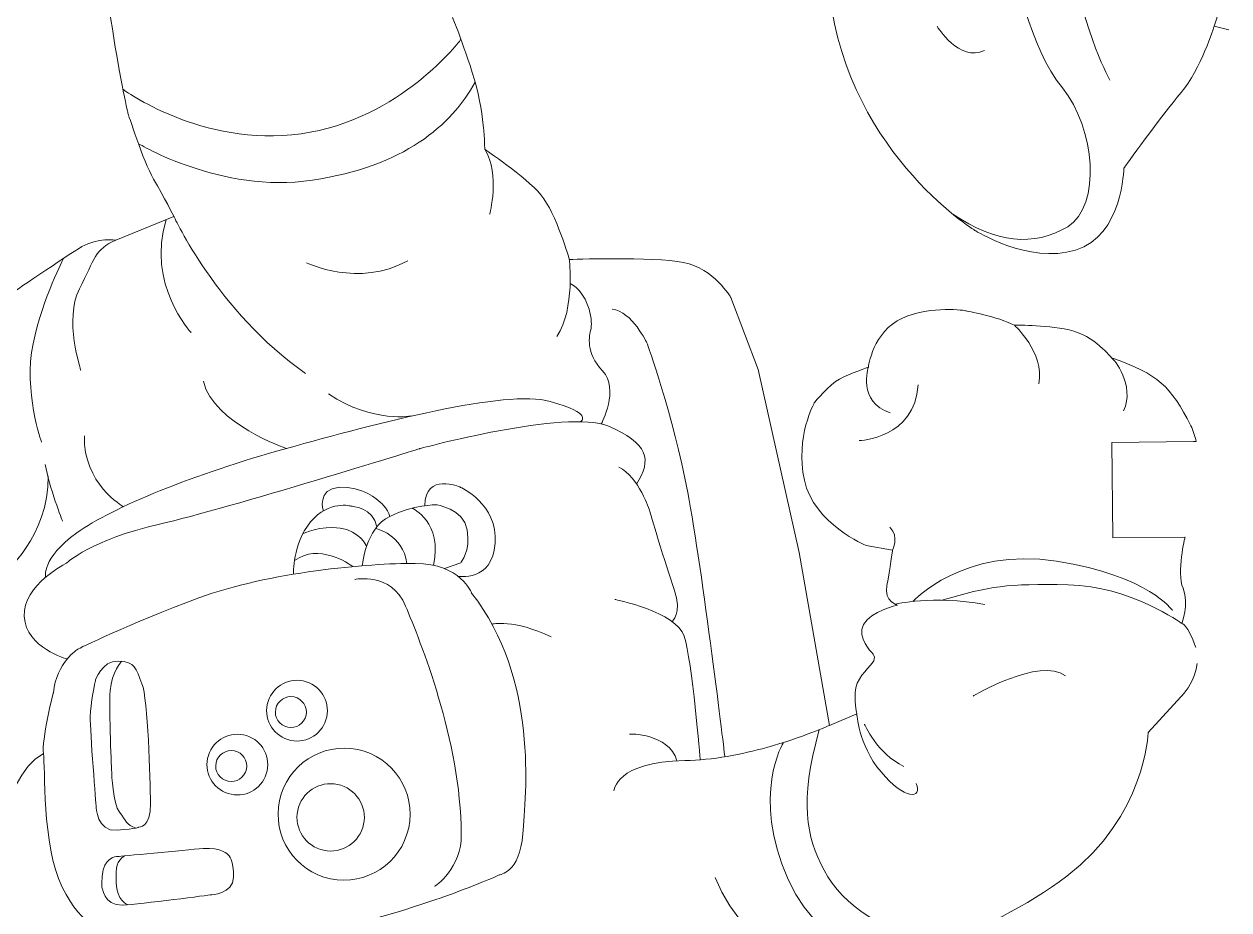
# Model space of a CAD drawing. Header units: centimetres. Extents: x -65 to 125, y -59 to 116.
# Drawn here: x 14.856 to 19.406, y 4.994 to 8.341 of the extents above; entities that cross this region are included whole.
import ezdxf

# ---------------------------------------------------------------- set-up
doc = ezdxf.new("R2010")
doc.units = ezdxf.units.CM
doc.header["$MEASUREMENT"] = 0
doc.layers.add('layer 1', color=7, linetype='Continuous')

msp = doc.modelspace()

# ---------------------------------------------------------------- linework, layer by layer
at = {"layer": 'layer 1', "color": 250, "lineweight": 9}
msp.add_open_spline([(-27.41654, 31.46228), (-27.41654, 31.46228), (26.77014, 31.46228), (26.77014, 31.46228), (26.77014, 31.46228), (26.77014, 31.46228), (26.77014, -20.81939), (26.77014, -20.81939), (26.77014, -20.81939), (26.77014, -20.81939), (-27.41654, -20.81939), (-27.41654, -20.81939), (-27.41654, -20.81939), (-27.41654, -20.81939), (-27.41654, 31.46228), (-27.41654, 31.46228)], degree=3, knots=[0, 0, 0, 0, 0.2, 0.2, 0.2, 0.2, 0.4, 0.4, 0.4, 0.4, 0.6, 0.6, 0.6, 0.6, 1, 1, 1, 1], dxfattribs=at)
at = {"layer": 'layer 1', "color": 142, "lineweight": 9}
for points, knots in [([(18.44808, 7.56069), (18.44808, 7.56069), (18.44808, 7.56069), (18.44808, 7.56069), (18.44808, 7.56069), (18.44808, 7.56069), (17.93707, 7.87384), (17.8927, 8.51234), (17.8927, 8.51234), (17.8927, 8.51234), (17.8927, 8.51234), (17.8927, 8.51234), (17.8927, 8.51234), (17.84833, 9.15084), (18.11902, 9.25553), (18.11902, 9.25553)], [0, 0, 0, 0, 0.2, 0.2, 0.2, 0.2, 0.4, 0.4, 0.4, 0.4, 0.6, 0.6, 0.6, 0.6, 1, 1, 1, 1]), ([(15.17051, 8.91175), (15.17051, 8.91175), (15.17051, 8.91175), (15.17051, 8.91175), (15.17051, 8.91175), (15.10379, 8.64442), (15.24743, 8.00584), (15.24743, 8.00584)], [0, 0, 0, 0, 0.3333333, 0.3333333, 0.3333333, 0.3333333, 1, 1, 1, 1]), ([(16.54862, 8.1579), (16.54862, 8.1579), (16.54862, 8.1579), (16.54862, 8.1579), (16.54862, 8.1579), (16.50165, 8.30258), (16.47391, 8.36586), (16.47391, 8.36586)], [0, 0, 0, 0, 0.3333333, 0.3333333, 0.3333333, 0.3333333, 1, 1, 1, 1]), ([(19.34992, 8.33289), (19.34992, 8.33289), (19.34992, 8.33289), (19.34992, 8.33289), (19.34992, 8.33289), (19.34992, 8.33289), (19.29997, 8.16967), (19.22586, 8.08251), (19.22586, 8.08251), (19.22586, 8.08251), (19.22586, 8.08251), (19.22586, 8.08251), (19.22586, 8.08251), (19.15175, 7.99535), (19.00957, 7.79713), (19.00957, 7.79713)], [0, 0, 0, 0, 0.2, 0.2, 0.2, 0.2, 0.4, 0.4, 0.4, 0.4, 0.6, 0.6, 0.6, 0.6, 1, 1, 1, 1]), ([(19.4061, 8.31876), (19.4061, 8.31876), (19.4061, 8.31876), (19.4061, 8.31876), (19.4061, 8.31876), (19.4061, 8.31876), (19.34992, 8.33289), (19.34992, 8.33289)], [0, 0, 0, 0, 0.3333333, 0.3333333, 0.3333333, 0.3333333, 1, 1, 1, 1]), ([(16.59552, 7.86786), (16.59552, 7.86786), (16.59552, 7.86786), (16.59552, 7.86786), (16.59552, 7.86786), (16.59552, 7.86786), (16.59559, 8.01321), (16.54862, 8.1579)], [0, 0, 0, 0, 0.3333333, 0.3333333, 0.3333333, 0.3333333, 1, 1, 1, 1]), ([(15.24743, 8.00584), (15.24743, 8.00584), (15.24743, 8.00584), (15.24743, 8.00584), (15.24743, 8.00584), (15.24743, 8.00584), (15.30528, 7.8237), (15.34489, 7.75559)], [0, 0, 0, 0, 0.3333333, 0.3333333, 0.3333333, 0.3333333, 1, 1, 1, 1]), ([(16.80782, 7.69547), (16.80782, 7.69547), (16.80782, 7.69547), (16.80782, 7.69547), (16.80782, 7.69547), (16.74888, 7.76646), (16.59552, 7.86786), (16.59552, 7.86786)], [0, 0, 0, 0, 0.3333333, 0.3333333, 0.3333333, 0.3333333, 1, 1, 1, 1]), ([(19.00957, 7.79713), (19.00957, 7.79713), (19.00957, 7.79713), (19.00957, 7.79713), (19.00957, 7.79713), (19.00957, 7.79713), (19.00503, 7.54094), (18.82685, 7.48712), (18.82685, 7.48712), (18.82685, 7.48712), (18.82685, 7.48712), (18.82685, 7.48712), (18.82685, 7.48712), (18.64867, 7.4333), (18.44808, 7.56069), (18.44808, 7.56069)], [0, 0, 0, 0, 0.2, 0.2, 0.2, 0.2, 0.4, 0.4, 0.4, 0.4, 0.6, 0.6, 0.6, 0.6, 1, 1, 1, 1]), ([(15.34489, 7.75559), (15.34489, 7.75559), (15.34489, 7.75559), (15.34489, 7.75559), (15.34489, 7.75559), (15.38451, 7.68747), (15.42182, 7.61399), (15.42182, 7.61399)], [0, 0, 0, 0, 0.3333333, 0.3333333, 0.3333333, 0.3333333, 1, 1, 1, 1]), ([(16.9148, 7.45141), (16.9148, 7.45141), (16.9148, 7.45141), (16.9148, 7.45141), (16.9148, 7.45141), (16.9148, 7.45141), (16.86675, 7.62447), (16.80782, 7.69547)], [0, 0, 0, 0, 0.3333333, 0.3333333, 0.3333333, 0.3333333, 1, 1, 1, 1]), ([(15.42182, 7.61399), (15.42182, 7.61399), (15.42182, 7.61399), (15.42182, 7.61399), (15.42182, 7.61399), (15.42182, 7.61399), (15.20248, 7.52411), (15.20248, 7.52411)], [0, 0, 0, 0, 0.3333333, 0.3333333, 0.3333333, 0.3333333, 1, 1, 1, 1]), ([(15.20248, 7.52411), (15.20248, 7.52411), (15.20248, 7.52411), (15.20248, 7.52411), (15.20248, 7.52411), (15.20248, 7.52411), (15.13272, 7.53525), (15.07376, 7.50016)], [0, 0, 0, 0, 0.3333333, 0.3333333, 0.3333333, 0.3333333, 1, 1, 1, 1]), ([(15.07376, 7.50016), (15.07376, 7.50016), (15.07376, 7.50016), (15.07376, 7.50016), (15.07376, 7.50016), (15.01481, 7.46507), (14.79973, 7.31742), (14.79973, 7.31742)], [0, 0, 0, 0, 0.3333333, 0.3333333, 0.3333333, 0.3333333, 1, 1, 1, 1]), ([(17.34624, 7.44046), (17.34624, 7.44046), (17.34624, 7.44046), (17.34624, 7.44046), (17.34624, 7.44046), (17.23037, 7.46363), (16.9148, 7.45141), (16.9148, 7.45141)], [0, 0, 0, 0, 0.3333333, 0.3333333, 0.3333333, 0.3333333, 1, 1, 1, 1]), ([(17.52473, 7.30799), (17.52473, 7.30799), (17.52473, 7.30799), (17.52473, 7.30799), (17.52473, 7.30799), (17.52473, 7.30799), (17.46212, 7.41728), (17.34624, 7.44046)], [0, 0, 0, 0, 0.3333333, 0.3333333, 0.3333333, 0.3333333, 1, 1, 1, 1]), ([(17.62827, 7.03654), (17.62827, 7.03654), (17.62827, 7.03654), (17.62827, 7.03654), (17.62827, 7.03654), (17.62827, 7.03654), (17.52473, 7.30799), (17.52473, 7.30799)], [0, 0, 0, 0, 0.3333333, 0.3333333, 0.3333333, 0.3333333, 1, 1, 1, 1]), ([(18.41271, 7.25793), (18.41271, 7.25793), (18.41271, 7.25793), (18.41271, 7.25793), (18.41271, 7.25793), (18.41271, 7.25793), (18.28479, 7.27954), (18.17293, 7.22977)], [0, 0, 0, 0, 0.3333333, 0.3333333, 0.3333333, 0.3333333, 1, 1, 1, 1]), ([(18.17293, 7.22977), (18.17293, 7.22977), (18.17293, 7.22977), (18.17293, 7.22977), (18.17293, 7.22977), (18.06107, 7.18001), (18.04447, 7.04517), (18.04447, 7.04517)], [0, 0, 0, 0, 0.3333333, 0.3333333, 0.3333333, 0.3333333, 1, 1, 1, 1]), ([(18.8025, 7.18539), (18.8025, 7.18539), (18.8025, 7.18539), (18.8025, 7.18539), (18.8025, 7.18539), (18.70663, 7.20612), (18.59578, 7.20304), (18.59578, 7.20304)], [0, 0, 0, 0, 0.3333333, 0.3333333, 0.3333333, 0.3333333, 1, 1, 1, 1]), ([(19.2621, 6.82323), (19.2621, 6.82323), (19.2621, 6.82323), (19.2621, 6.82323), (19.2621, 6.82323), (19.18594, 6.97405), (19.14002, 7.01769), (18.96309, 7.07949)], [0, 0, 0, 0, 0.3333333, 0.3333333, 0.3333333, 0.3333333, 1, 1, 1, 1]), ([(17.78309, 6.34517), (17.78309, 6.34517), (17.78309, 6.34517), (17.78309, 6.34517), (17.78309, 6.34517), (17.78309, 6.34517), (17.62827, 7.03654), (17.62827, 7.03654)], [0, 0, 0, 0, 0.3333333, 0.3333333, 0.3333333, 0.3333333, 1, 1, 1, 1]), ([(18.04447, 7.04517), (18.04447, 7.04517), (18.04447, 7.04517), (18.04447, 7.04517), (18.04447, 7.04517), (18.04447, 7.04517), (17.9747, 7.01998), (17.93591, 6.99999)], [0, 0, 0, 0, 0.3333333, 0.3333333, 0.3333333, 0.3333333, 1, 1, 1, 1]), ([(17.93591, 6.99999), (17.93591, 6.99999), (17.93591, 6.99999), (17.93591, 6.99999), (17.93591, 6.99999), (17.89712, 6.98001), (17.84099, 6.9109), (17.84099, 6.9109)], [0, 0, 0, 0, 0.3333333, 0.3333333, 0.3333333, 0.3333333, 1, 1, 1, 1]), ([(17.84099, 6.9109), (17.84099, 6.9109), (17.84099, 6.9109), (17.84099, 6.9109), (17.84099, 6.9109), (17.84099, 6.9109), (17.76729, 6.78336), (17.8028, 6.61763)], [0, 0, 0, 0, 0.3333333, 0.3333333, 0.3333333, 0.3333333, 1, 1, 1, 1]), ([(18.96427, 6.76019), (18.96427, 6.76019), (18.96427, 6.76019), (18.96427, 6.76019), (18.96427, 6.76019), (18.96427, 6.76019), (19.27266, 6.76342), (19.27266, 6.76342)], [0, 0, 0, 0, 0.3333333, 0.3333333, 0.3333333, 0.3333333, 1, 1, 1, 1]), ([(18.96804, 6.40021), (18.96804, 6.40021), (18.96804, 6.40021), (18.96804, 6.40021), (18.96804, 6.40021), (18.96804, 6.40021), (18.96427, 6.76019), (18.96427, 6.76019)], [0, 0, 0, 0, 0.3333333, 0.3333333, 0.3333333, 0.3333333, 1, 1, 1, 1]), ([(19.27266, 6.76342), (19.27266, 6.76342), (19.27266, 6.76342), (19.27266, 6.76342), (19.27266, 6.76342), (19.27266, 6.76342), (19.28266, 6.76352), (19.28266, 6.76352)], [0, 0, 0, 0, 0.3333333, 0.3333333, 0.3333333, 0.3333333, 1, 1, 1, 1]), ([(17.8028, 6.61763), (17.8028, 6.61763), (17.8028, 6.61763), (17.8028, 6.61763), (17.8028, 6.61763), (17.83832, 6.4519), (18.03586, 6.37112), (18.03586, 6.37112)], [0, 0, 0, 0, 0.3333333, 0.3333333, 0.3333333, 0.3333333, 1, 1, 1, 1]), ([(18.03586, 6.37112), (18.03586, 6.37112), (18.03586, 6.37112), (18.03586, 6.37112), (18.03586, 6.37112), (18.03586, 6.37112), (18.13592, 6.3536), (18.13592, 6.3536)], [0, 0, 0, 0, 0.3333333, 0.3333333, 0.3333333, 0.3333333, 1, 1, 1, 1]), ([(19.23272, 6.20925), (19.23272, 6.20925), (19.23272, 6.20925), (19.23272, 6.20925), (19.23272, 6.20925), (19.20733, 6.26968), (19.24045, 6.40224), (19.24045, 6.40224)], [0, 0, 0, 0, 0.3333333, 0.3333333, 0.3333333, 0.3333333, 1, 1, 1, 1]), ([(19.24045, 6.40224), (19.24045, 6.40224), (19.24045, 6.40224), (19.24045, 6.40224), (19.24045, 6.40224), (19.24045, 6.40224), (19.24074, 6.40306), (19.24074, 6.40306)], [0, 0, 0, 0, 0.3333333, 0.3333333, 0.3333333, 0.3333333, 1, 1, 1, 1]), ([(17.89776, 5.69153), (17.89776, 5.69153), (17.89776, 5.69153), (17.89776, 5.69153), (17.89776, 5.69153), (17.89776, 5.69153), (17.78309, 6.34517), (17.78309, 6.34517)], [0, 0, 0, 0, 0.3333333, 0.3333333, 0.3333333, 0.3333333, 1, 1, 1, 1]), ([(18.13592, 6.3536), (18.13592, 6.3536), (18.13592, 6.3536), (18.13592, 6.3536), (18.13592, 6.3536), (18.13592, 6.3536), (18.12566, 6.28249), (18.11437, 6.22038)], [0, 0, 0, 0, 0.3333333, 0.3333333, 0.3333333, 0.3333333, 1, 1, 1, 1]), ([(18.11437, 6.22038), (18.11437, 6.22038), (18.11437, 6.22038), (18.11437, 6.22038), (18.11437, 6.22038), (18.10308, 6.15828), (18.15437, 6.14575), (18.15437, 6.14575)], [0, 0, 0, 0, 0.3333333, 0.3333333, 0.3333333, 0.3333333, 1, 1, 1, 1]), ([(19.22826, 6.07655), (19.22826, 6.07655), (19.22826, 6.07655), (19.22826, 6.07655), (19.22826, 6.07655), (19.22826, 6.07655), (19.25813, 6.14882), (19.23272, 6.20925)], [0, 0, 0, 0, 0.3333333, 0.3333333, 0.3333333, 0.3333333, 1, 1, 1, 1]), ([(18.15437, 6.14575), (18.15437, 6.14575), (18.15437, 6.14575), (18.15437, 6.14575), (18.15437, 6.14575), (18.15437, 6.14575), (18.05294, 6.12314), (18.02657, 6.073)], [0, 0, 0, 0, 0.3333333, 0.3333333, 0.3333333, 0.3333333, 1, 1, 1, 1]), ([(18.02657, 6.073), (18.02657, 6.073), (18.02657, 6.073), (18.02657, 6.073), (18.02657, 6.073), (18.00021, 6.02286), (18.05748, 5.96628), (18.05748, 5.96628)], [0, 0, 0, 0, 0.3333333, 0.3333333, 0.3333333, 0.3333333, 1, 1, 1, 1]), ([(19.28047, 5.98762), (19.28047, 5.98762), (19.28047, 5.98762), (19.28047, 5.98762), (19.28047, 5.98762), (19.25024, 6.07251), (19.22826, 6.07655), (19.22826, 6.07655)], [0, 0, 0, 0, 0.3333333, 0.3333333, 0.3333333, 0.3333333, 1, 1, 1, 1]), ([(18.05748, 5.96628), (18.05748, 5.96628), (18.05748, 5.96628), (18.05748, 5.96628), (18.05748, 5.96628), (18.05748, 5.96628), (18.07815, 5.95022), (18.05913, 5.92667)], [0, 0, 0, 0, 0.3333333, 0.3333333, 0.3333333, 0.3333333, 1, 1, 1, 1]), ([(18.05913, 5.92667), (18.05913, 5.92667), (18.05913, 5.92667), (18.05913, 5.92667), (18.05913, 5.92667), (18.04011, 5.90311), (17.99586, 5.86552), (17.99414, 5.81547)], [0, 0, 0, 0, 0.3333333, 0.3333333, 0.3333333, 0.3333333, 1, 1, 1, 1]), ([(19.23829, 5.81477), (19.23829, 5.81477), (19.23829, 5.81477), (19.23829, 5.81477), (19.23829, 5.81477), (19.23829, 5.81477), (19.27933, 5.86464), (19.28671, 5.92551)], [0, 0, 0, 0, 0.3333333, 0.3333333, 0.3333333, 0.3333333, 1, 1, 1, 1]), ([(17.99414, 5.81547), (17.99414, 5.81547), (17.99414, 5.81547), (17.99414, 5.81547), (17.99414, 5.81547), (17.99242, 5.76543), (18.00079, 5.73553), (18.00079, 5.73553)], [0, 0, 0, 0, 0.3333333, 0.3333333, 0.3333333, 0.3333333, 1, 1, 1, 1]), ([(19.10113, 5.66423), (19.10113, 5.66423), (19.10113, 5.66423), (19.10113, 5.66423), (19.10113, 5.66423), (19.10113, 5.66423), (19.23829, 5.81477), (19.23829, 5.81477)], [0, 0, 0, 0, 0.3333333, 0.3333333, 0.3333333, 0.3333333, 1, 1, 1, 1]), ([(18.00079, 5.73553), (18.00079, 5.73553), (18.00079, 5.73553), (18.00079, 5.73553), (18.00079, 5.73553), (18.00079, 5.73553), (17.89776, 5.69153), (17.89776, 5.69153)], [0, 0, 0, 0, 0.3333333, 0.3333333, 0.3333333, 0.3333333, 1, 1, 1, 1]), ([(18.79367, 5.12159), (18.79367, 5.12159), (18.79367, 5.12159), (18.79367, 5.12159), (18.79367, 5.12159), (19.09062, 5.3464), (19.10113, 5.66423), (19.10113, 5.66423)], [0, 0, 0, 0, 0.3333333, 0.3333333, 0.3333333, 0.3333333, 1, 1, 1, 1]), ([(18.03567, 4.75567), (18.03567, 4.75567), (18.03567, 4.75567), (18.03567, 4.75567), (18.03567, 4.75567), (18.03567, 4.75567), (18.49673, 4.89678), (18.79367, 5.12159)], [0, 0, 0, 0, 0.3333333, 0.3333333, 0.3333333, 0.3333333, 1, 1, 1, 1])]:
    msp.add_open_spline(points, degree=3, knots=knots, dxfattribs=at)
at = {"layer": 'layer 1', "color": 242, "lineweight": 9}
for points, knots in [([(18.80505, 8.61688), (18.80505, 8.61688), (18.80505, 8.61688), (18.80505, 8.61688), (18.80505, 8.61688), (18.86292, 8.28903), (18.95665, 8.12955), (18.95665, 8.12955)], [0, 0, 0, 0, 0.3333333, 0.3333333, 0.3333333, 0.3333333, 1, 1, 1, 1]), ([(18.59179, 8.56443), (18.59179, 8.56443), (18.59179, 8.56443), (18.59179, 8.56443), (18.59179, 8.56443), (18.59179, 8.56443), (18.65289, 8.24997), (18.77715, 8.09965)], [0, 0, 0, 0, 0.3333333, 0.3333333, 0.3333333, 0.3333333, 1, 1, 1, 1]), ([(15.90169, 7.92664), (15.90169, 7.92664), (15.90169, 7.92664), (15.90169, 7.92664), (15.90169, 7.92664), (16.2784, 7.97877), (16.50584, 8.28316), (16.50584, 8.28316)], [0, 0, 0, 0, 0.3333333, 0.3333333, 0.3333333, 0.3333333, 1, 1, 1, 1]), ([(15.94453, 7.75118), (15.94453, 7.75118), (15.94453, 7.75118), (15.94453, 7.75118), (15.94453, 7.75118), (16.29064, 7.80271), (16.46906, 7.95771), (16.5595, 8.12146)], [0, 0, 0, 0, 0.3333333, 0.3333333, 0.3333333, 0.3333333, 1, 1, 1, 1]), ([(18.77715, 8.09965), (18.77715, 8.09965), (18.77715, 8.09965), (18.77715, 8.09965), (18.77715, 8.09965), (18.90142, 7.94933), (18.92452, 7.65345), (18.79718, 7.57557), (18.79718, 7.57557), (18.79718, 7.57557), (18.79718, 7.57557), (18.79718, 7.57557), (18.79718, 7.57557), (18.66984, 7.49769), (18.52488, 7.515), (18.36348, 7.6229)], [0, 0, 0, 0, 0.2, 0.2, 0.2, 0.2, 0.4, 0.4, 0.4, 0.4, 0.6, 0.6, 0.6, 0.6, 1, 1, 1, 1]), ([(15.06457, 7.34057), (15.06457, 7.34057), (15.06457, 7.34057), (15.06457, 7.34057), (15.06457, 7.34057), (15.12373, 7.45474), (15.1215, 7.49093), (15.20248, 7.52411)], [0, 0, 0, 0, 0.3333333, 0.3333333, 0.3333333, 0.3333333, 1, 1, 1, 1]), ([(14.88975, 7.13347), (14.88975, 7.13347), (14.88975, 7.13347), (14.88975, 7.13347), (14.88975, 7.13347), (14.92703, 7.31085), (15.0061, 7.45682), (15.0061, 7.45682)], [0, 0, 0, 0, 0.3333333, 0.3333333, 0.3333333, 0.3333333, 1, 1, 1, 1]), ([(16.99703, 7.19237), (16.99703, 7.19237), (16.99703, 7.19237), (16.99703, 7.19237), (16.99703, 7.19237), (17.00411, 7.22605), (16.98458, 7.3272), (16.91821, 7.36062)], [0, 0, 0, 0, 0.3333333, 0.3333333, 0.3333333, 0.3333333, 1, 1, 1, 1]), ([(17.20867, 7.13472), (17.20867, 7.13472), (17.20867, 7.13472), (17.20867, 7.13472), (17.20867, 7.13472), (17.20867, 7.13472), (17.15226, 7.25677), (17.07627, 7.26336)], [0, 0, 0, 0, 0.3333333, 0.3333333, 0.3333333, 0.3333333, 1, 1, 1, 1]), ([(17.04046, 7.03085), (17.04046, 7.03085), (17.04046, 7.03085), (17.04046, 7.03085), (17.04046, 7.03085), (16.97544, 7.10078), (16.98996, 7.15869), (16.99703, 7.19237)], [0, 0, 0, 0, 0.3333333, 0.3333333, 0.3333333, 0.3333333, 1, 1, 1, 1]), ([(17.36226, 6.57139), (17.36226, 6.57139), (17.36226, 6.57139), (17.36226, 6.57139), (17.36226, 6.57139), (17.30661, 6.86443), (17.20867, 7.13472), (17.20867, 7.13472)], [0, 0, 0, 0, 0.3333333, 0.3333333, 0.3333333, 0.3333333, 1, 1, 1, 1]), ([(15.84643, 6.7378), (15.84643, 6.7378), (15.84643, 6.7378), (15.84643, 6.7378), (15.84643, 6.7378), (16.19251, 6.83388), (16.67437, 6.96239), (16.84266, 6.9153)], [0, 0, 0, 0, 0.3333333, 0.3333333, 0.3333333, 0.3333333, 1, 1, 1, 1]), ([(16.35093, 6.7372), (16.35093, 6.7372), (16.35093, 6.7372), (16.35093, 6.7372), (16.35093, 6.7372), (16.35093, 6.7372), (16.90769, 6.88749), (17.06052, 6.82254)], [0, 0, 0, 0, 0.3333333, 0.3333333, 0.3333333, 0.3333333, 1, 1, 1, 1]), ([(16.84266, 6.9153), (16.84266, 6.9153), (16.84266, 6.9153), (16.84266, 6.9153), (16.84266, 6.9153), (17.01096, 6.86821), (16.95707, 6.83874), (16.95707, 6.83874)], [0, 0, 0, 0, 0.3333333, 0.3333333, 0.3333333, 0.3333333, 1, 1, 1, 1]), ([(17.06052, 6.82254), (17.06052, 6.82254), (17.06052, 6.82254), (17.06052, 6.82254), (17.06052, 6.82254), (17.21334, 6.7576), (17.22782, 6.69584), (17.16903, 6.60274)], [0, 0, 0, 0, 0.3333333, 0.3333333, 0.3333333, 0.3333333, 1, 1, 1, 1]), ([(15.0549, 6.41881), (15.0549, 6.41881), (15.0549, 6.41881), (15.0549, 6.41881), (15.0549, 6.41881), (15.18962, 6.51594), (15.50034, 6.64172), (15.84643, 6.7378)], [0, 0, 0, 0, 0.3333333, 0.3333333, 0.3333333, 0.3333333, 1, 1, 1, 1]), ([(15.36713, 6.45157), (15.36713, 6.45157), (15.36713, 6.45157), (15.36713, 6.45157), (15.36713, 6.45157), (15.62826, 6.51158), (16.35093, 6.7372), (16.35093, 6.7372)], [0, 0, 0, 0, 0.3333333, 0.3333333, 0.3333333, 0.3333333, 1, 1, 1, 1]), ([(16.50251, 6.59147), (16.50251, 6.59147), (16.50251, 6.59147), (16.50251, 6.59147), (16.50251, 6.59147), (16.50251, 6.59147), (16.37047, 6.64989), (16.36869, 6.52121)], [0, 0, 0, 0, 0.3333333, 0.3333333, 0.3333333, 0.3333333, 1, 1, 1, 1]), ([(17.21783, 6.50328), (17.21783, 6.50328), (17.21783, 6.50328), (17.21783, 6.50328), (17.21783, 6.50328), (17.21783, 6.50328), (17.17742, 6.629), (17.10219, 6.66708)], [0, 0, 0, 0, 0.3333333, 0.3333333, 0.3333333, 0.3333333, 1, 1, 1, 1]), ([(16.04642, 6.59119), (16.04642, 6.59119), (16.04642, 6.59119), (16.04642, 6.59119), (16.04642, 6.59119), (16.13333, 6.59754), (16.19599, 6.53866), (16.19599, 6.53866)], [0, 0, 0, 0, 0.3333333, 0.3333333, 0.3333333, 0.3333333, 1, 1, 1, 1]), ([(16.63499, 6.37958), (16.63499, 6.37958), (16.63499, 6.37958), (16.63499, 6.37958), (16.63499, 6.37958), (16.64634, 6.52842), (16.50251, 6.59147), (16.50251, 6.59147)], [0, 0, 0, 0, 0.3333333, 0.3333333, 0.3333333, 0.3333333, 1, 1, 1, 1]), ([(15.93804, 6.46039), (15.93804, 6.46039), (15.93804, 6.46039), (15.93804, 6.46039), (15.93804, 6.46039), (16.00726, 6.54432), (16.09118, 6.51965), (16.09118, 6.51965)], [0, 0, 0, 0, 0.3333333, 0.3333333, 0.3333333, 0.3333333, 1, 1, 1, 1]), ([(16.09118, 6.51965), (16.09118, 6.51965), (16.09118, 6.51965), (16.09118, 6.51965), (16.09118, 6.51965), (16.09118, 6.51965), (16.17609, 6.51387), (16.18814, 6.44142)], [0, 0, 0, 0, 0.3333333, 0.3333333, 0.3333333, 0.3333333, 1, 1, 1, 1]), ([(16.19599, 6.53866), (16.19599, 6.53866), (16.19599, 6.53866), (16.19599, 6.53866), (16.19599, 6.53866), (16.19599, 6.53866), (16.23273, 6.50983), (16.2366, 6.48088)], [0, 0, 0, 0, 0.3333333, 0.3333333, 0.3333333, 0.3333333, 1, 1, 1, 1]), ([(16.2366, 6.48088), (16.2366, 6.48088), (16.2366, 6.48088), (16.2366, 6.48088), (16.2366, 6.48088), (16.32793, 6.52499), (16.41119, 6.52509), (16.41119, 6.52509)], [0, 0, 0, 0, 0.3333333, 0.3333333, 0.3333333, 0.3333333, 1, 1, 1, 1]), ([(16.41119, 6.52509), (16.41119, 6.52509), (16.41119, 6.52509), (16.41119, 6.52509), (16.41119, 6.52509), (16.41119, 6.52509), (16.51612, 6.51124), (16.52951, 6.42988)], [0, 0, 0, 0, 0.3333333, 0.3333333, 0.3333333, 0.3333333, 1, 1, 1, 1]), ([(17.31099, 6.20469), (17.31099, 6.20469), (17.31099, 6.20469), (17.31099, 6.20469), (17.31099, 6.20469), (17.27882, 6.29703), (17.21783, 6.50328), (17.21783, 6.50328)], [0, 0, 0, 0, 0.3333333, 0.3333333, 0.3333333, 0.3333333, 1, 1, 1, 1]), ([(15.01764, 6.3058), (15.01764, 6.3058), (15.01764, 6.3058), (15.01764, 6.3058), (15.01764, 6.3058), (15.01764, 6.3058), (15.10599, 6.39156), (15.36713, 6.45157)], [0, 0, 0, 0, 0.3333333, 0.3333333, 0.3333333, 0.3333333, 1, 1, 1, 1]), ([(16.04919, 6.43704), (16.04919, 6.43704), (16.04919, 6.43704), (16.04919, 6.43704), (16.04919, 6.43704), (15.97527, 6.44788), (15.90857, 6.41535), (15.90857, 6.41535)], [0, 0, 0, 0, 0.3333333, 0.3333333, 0.3333333, 0.3333333, 1, 1, 1, 1]), ([(16.52951, 6.42988), (16.52951, 6.42988), (16.52951, 6.42988), (16.52951, 6.42988), (16.52951, 6.42988), (16.54289, 6.34853), (16.50468, 6.30615), (16.50468, 6.30615)], [0, 0, 0, 0, 0.3333333, 0.3333333, 0.3333333, 0.3333333, 1, 1, 1, 1]), ([(14.85658, 6.10284), (14.85658, 6.10284), (14.85658, 6.10284), (14.85658, 6.10284), (14.85658, 6.10284), (14.8501, 6.22261), (15.01764, 6.3058), (15.01764, 6.3058)], [0, 0, 0, 0, 0.3333333, 0.3333333, 0.3333333, 0.3333333, 1, 1, 1, 1]), ([(16.33293, 6.3035), (16.33293, 6.3035), (16.33293, 6.3035), (16.33293, 6.3035), (16.33293, 6.3035), (16.15969, 6.30474), (15.77731, 6.27021), (15.51536, 6.17286)], [0, 0, 0, 0, 0.3333333, 0.3333333, 0.3333333, 0.3333333, 1, 1, 1, 1]), ([(16.50468, 6.30615), (16.50468, 6.30615), (16.50468, 6.30615), (16.50468, 6.30615), (16.50468, 6.30615), (16.50468, 6.30615), (16.44396, 6.28354), (16.44396, 6.28354)], [0, 0, 0, 0, 0.3333333, 0.3333333, 0.3333333, 0.3333333, 1, 1, 1, 1]), ([(18.75546, 6.31155), (18.75546, 6.31155), (18.75546, 6.31155), (18.75546, 6.31155), (18.75546, 6.31155), (19.10704, 6.25525), (19.19241, 6.12594), (19.19241, 6.12594)], [0, 0, 0, 0, 0.3333333, 0.3333333, 0.3333333, 0.3333333, 1, 1, 1, 1]), ([(16.65062, 5.12656), (16.65062, 5.12656), (16.65062, 5.12656), (16.65062, 5.12656), (16.65062, 5.12656), (16.65062, 5.12656), (16.72833, 5.13368), (16.73944, 5.2814), (16.73944, 5.2814), (16.73944, 5.2814), (16.73944, 5.2814), (16.73944, 5.2814), (16.73944, 5.2814), (16.75055, 5.42912), (16.79938, 5.86784), (16.54602, 6.19071)], [0, 0, 0, 0, 0.2, 0.2, 0.2, 0.2, 0.4, 0.4, 0.4, 0.4, 0.6, 0.6, 0.6, 0.6, 1, 1, 1, 1]), ([(18.79892, 6.2227), (18.79892, 6.2227), (18.79892, 6.2227), (18.79892, 6.2227), (18.79892, 6.2227), (18.56653, 6.22698), (18.50611, 6.2184), (18.32177, 6.16403)], [0, 0, 0, 0, 0.3333333, 0.3333333, 0.3333333, 0.3333333, 1, 1, 1, 1]), ([(15.51536, 6.17286), (15.51536, 6.17286), (15.51536, 6.17286), (15.51536, 6.17286), (15.51536, 6.17286), (15.2534, 6.07551), (15.05851, 5.97931), (15.05851, 5.97931)], [0, 0, 0, 0, 0.3333333, 0.3333333, 0.3333333, 0.3333333, 1, 1, 1, 1]), ([(16.29672, 6.1423), (16.29672, 6.1423), (16.29672, 6.1423), (16.29672, 6.1423), (16.29672, 6.1423), (16.35124, 6.01127), (16.50464, 5.63672), (16.50702, 5.27985)], [0, 0, 0, 0, 0.3333333, 0.3333333, 0.3333333, 0.3333333, 1, 1, 1, 1]), ([(17.34887, 6.02791), (17.34887, 6.02791), (17.34887, 6.02791), (17.34887, 6.02791), (17.34887, 6.02791), (17.37856, 5.93492), (17.40967, 5.56136), (17.40967, 5.56136)], [0, 0, 0, 0, 0.3333333, 0.3333333, 0.3333333, 0.3333333, 1, 1, 1, 1]), ([(15.05851, 5.97931), (15.05851, 5.97931), (15.05851, 5.97931), (15.05851, 5.97931), (15.05851, 5.97931), (15.05851, 5.97931), (14.97768, 5.92944), (14.96644, 5.81459)], [0, 0, 0, 0, 0.3333333, 0.3333333, 0.3333333, 0.3333333, 1, 1, 1, 1]), ([(15.21203, 5.93425), (15.21203, 5.93425), (15.21203, 5.93425), (15.21203, 5.93425), (15.21203, 5.93425), (15.14792, 5.93599), (15.12491, 5.85994), (15.12491, 5.85994)], [0, 0, 0, 0, 0.3333333, 0.3333333, 0.3333333, 0.3333333, 1, 1, 1, 1]), ([(15.30075, 5.84878), (15.30075, 5.84878), (15.30075, 5.84878), (15.30075, 5.84878), (15.30075, 5.84878), (15.27768, 5.90638), (15.27613, 5.9325), (15.21203, 5.93425)], [0, 0, 0, 0, 0.3333333, 0.3333333, 0.3333333, 0.3333333, 1, 1, 1, 1]), ([(15.91021, 5.8593), (15.91021, 5.8593), (15.91021, 5.8593), (15.91021, 5.8593), (15.91021, 5.8593), (15.84821, 5.87233), (15.78737, 5.83263), (15.77434, 5.77062)], [0, 0, 0, 0, 0.3333333, 0.3333333, 0.3333333, 0.3333333, 1, 1, 1, 1]), ([(15.12491, 5.85994), (15.12491, 5.85994), (15.12491, 5.85994), (15.12491, 5.85994), (15.12491, 5.85994), (15.12491, 5.85994), (15.10674, 5.77349), (15.10558, 5.72333)], [0, 0, 0, 0, 0.3333333, 0.3333333, 0.3333333, 0.3333333, 1, 1, 1, 1]), ([(15.33348, 5.39643), (15.33348, 5.39643), (15.33348, 5.39643), (15.33348, 5.39643), (15.33348, 5.39643), (15.33167, 5.48825), (15.32382, 5.79118), (15.30075, 5.84878)], [0, 0, 0, 0, 0.3333333, 0.3333333, 0.3333333, 0.3333333, 1, 1, 1, 1]), ([(15.99889, 5.72344), (15.99889, 5.72344), (15.99889, 5.72344), (15.99889, 5.72344), (15.99889, 5.72344), (16.01192, 5.78544), (15.97222, 5.84627), (15.91021, 5.8593)], [0, 0, 0, 0, 0.3333333, 0.3333333, 0.3333333, 0.3333333, 1, 1, 1, 1]), ([(15.18091, 5.8224), (15.18091, 5.8224), (15.18091, 5.8224), (15.18091, 5.8224), (15.18091, 5.8224), (15.17539, 5.75146), (15.18668, 5.51229), (15.18668, 5.51229)], [0, 0, 0, 0, 0.3333333, 0.3333333, 0.3333333, 0.3333333, 1, 1, 1, 1]), ([(15.87532, 5.79877), (15.87532, 5.79877), (15.87532, 5.79877), (15.87532, 5.79877), (15.87532, 5.79877), (15.8437, 5.80542), (15.81268, 5.78517), (15.80603, 5.75355)], [0, 0, 0, 0, 0.3333333, 0.3333333, 0.3333333, 0.3333333, 1, 1, 1, 1]), ([(15.92054, 5.72948), (15.92054, 5.72948), (15.92054, 5.72948), (15.92054, 5.72948), (15.92054, 5.72948), (15.92719, 5.76111), (15.90694, 5.79213), (15.87532, 5.79877)], [0, 0, 0, 0, 0.3333333, 0.3333333, 0.3333333, 0.3333333, 1, 1, 1, 1]), ([(15.77434, 5.77062), (15.77434, 5.77062), (15.77434, 5.77062), (15.77434, 5.77062), (15.77434, 5.77062), (15.76131, 5.70862), (15.80102, 5.64779), (15.86302, 5.63476)], [0, 0, 0, 0, 0.3333333, 0.3333333, 0.3333333, 0.3333333, 1, 1, 1, 1]), ([(15.80603, 5.75355), (15.80603, 5.75355), (15.80603, 5.75355), (15.80603, 5.75355), (15.80603, 5.75355), (15.79939, 5.72193), (15.81963, 5.69091), (15.85125, 5.68426)], [0, 0, 0, 0, 0.3333333, 0.3333333, 0.3333333, 0.3333333, 1, 1, 1, 1]), ([(15.10558, 5.72333), (15.10558, 5.72333), (15.10558, 5.72333), (15.10558, 5.72333), (15.10558, 5.72333), (15.10441, 5.67317), (15.12816, 5.38448), (15.12816, 5.38448)], [0, 0, 0, 0, 0.3333333, 0.3333333, 0.3333333, 0.3333333, 1, 1, 1, 1]), ([(17.66049, 5.60814), (17.66049, 5.60814), (17.66049, 5.60814), (17.66049, 5.60814), (17.66049, 5.60814), (17.797, 5.64595), (17.89776, 5.69153), (17.89776, 5.69153)], [0, 0, 0, 0, 0.3333333, 0.3333333, 0.3333333, 0.3333333, 1, 1, 1, 1]), ([(15.68486, 5.65557), (15.68486, 5.65557), (15.68486, 5.65557), (15.68486, 5.65557), (15.68486, 5.65557), (15.62286, 5.6686), (15.56203, 5.6289), (15.549, 5.56689)], [0, 0, 0, 0, 0.3333333, 0.3333333, 0.3333333, 0.3333333, 1, 1, 1, 1]), ([(15.77354, 5.5197), (15.77354, 5.5197), (15.77354, 5.5197), (15.77354, 5.5197), (15.77354, 5.5197), (15.78657, 5.58171), (15.74687, 5.64254), (15.68486, 5.65557)], [0, 0, 0, 0, 0.3333333, 0.3333333, 0.3333333, 0.3333333, 1, 1, 1, 1]), ([(17.87775, 5.1439), (17.87775, 5.1439), (17.87775, 5.1439), (17.87775, 5.1439), (17.87775, 5.1439), (17.80929, 5.27552), (17.78236, 5.39578), (17.85898, 5.67524)], [0, 0, 0, 0, 0.3333333, 0.3333333, 0.3333333, 0.3333333, 1, 1, 1, 1]), ([(15.64997, 5.59504), (15.64997, 5.59504), (15.64997, 5.59504), (15.64997, 5.59504), (15.64997, 5.59504), (15.61835, 5.60168), (15.58733, 5.58144), (15.58069, 5.54982)], [0, 0, 0, 0, 0.3333333, 0.3333333, 0.3333333, 0.3333333, 1, 1, 1, 1]), ([(16.11559, 5.59994), (16.11559, 5.59994), (16.11559, 5.59994), (16.11559, 5.59994), (16.11559, 5.59994), (15.98084, 5.62826), (15.84864, 5.54197), (15.82032, 5.40722), (15.82032, 5.40722), (15.82032, 5.40722), (15.82032, 5.40722), (15.82032, 5.40722), (15.82032, 5.40722), (15.792, 5.27247), (15.87829, 5.14028), (16.01304, 5.11196)], [0, 0, 0, 0, 0.2, 0.2, 0.2, 0.2, 0.4, 0.4, 0.4, 0.4, 0.6, 0.6, 0.6, 0.6, 1, 1, 1, 1]), ([(16.3083, 5.30468), (16.3083, 5.30468), (16.3083, 5.30468), (16.3083, 5.30468), (16.3083, 5.30468), (16.33662, 5.43942), (16.25033, 5.57162), (16.11559, 5.59994)], [0, 0, 0, 0, 0.3333333, 0.3333333, 0.3333333, 0.3333333, 1, 1, 1, 1]), ([(17.35105, 5.55854), (17.35105, 5.55854), (17.35105, 5.55854), (17.35105, 5.55854), (17.35105, 5.55854), (17.45706, 5.56006), (17.56714, 5.58229), (17.66049, 5.60814)], [0, 0, 0, 0, 0.3333333, 0.3333333, 0.3333333, 0.3333333, 1, 1, 1, 1]), ([(17.74151, 5.10922), (17.74151, 5.10922), (17.74151, 5.10922), (17.74151, 5.10922), (17.74151, 5.10922), (17.60018, 5.42966), (17.72372, 5.6269), (17.72372, 5.6269)], [0, 0, 0, 0, 0.3333333, 0.3333333, 0.3333333, 0.3333333, 1, 1, 1, 1]), ([(14.92864, 5.58456), (14.92864, 5.58456), (14.92864, 5.58456), (14.92864, 5.58456), (14.92864, 5.58456), (14.93718, 5.53587), (14.92103, 5.2415), (14.9998, 5.08076)], [0, 0, 0, 0, 0.3333333, 0.3333333, 0.3333333, 0.3333333, 1, 1, 1, 1]), ([(15.549, 5.56689), (15.549, 5.56689), (15.549, 5.56689), (15.549, 5.56689), (15.549, 5.56689), (15.53597, 5.50489), (15.57567, 5.44405), (15.63768, 5.43102)], [0, 0, 0, 0, 0.3333333, 0.3333333, 0.3333333, 0.3333333, 1, 1, 1, 1]), ([(15.69519, 5.52575), (15.69519, 5.52575), (15.69519, 5.52575), (15.69519, 5.52575), (15.69519, 5.52575), (15.70184, 5.55737), (15.68159, 5.58839), (15.64997, 5.59504)], [0, 0, 0, 0, 0.3333333, 0.3333333, 0.3333333, 0.3333333, 1, 1, 1, 1]), ([(15.18668, 5.51229), (15.18668, 5.51229), (15.18668, 5.51229), (15.18668, 5.51229), (15.18668, 5.51229), (15.18668, 5.51229), (15.19083, 5.39535), (15.21639, 5.36361)], [0, 0, 0, 0, 0.3333333, 0.3333333, 0.3333333, 0.3333333, 1, 1, 1, 1]), ([(15.58069, 5.54982), (15.58069, 5.54982), (15.58069, 5.54982), (15.58069, 5.54982), (15.58069, 5.54982), (15.57404, 5.51819), (15.59429, 5.48717), (15.62591, 5.48053)], [0, 0, 0, 0, 0.3333333, 0.3333333, 0.3333333, 0.3333333, 1, 1, 1, 1]), ([(18.09228, 5.5154), (18.09228, 5.5154), (18.09228, 5.5154), (18.09228, 5.5154), (18.09228, 5.5154), (18.18011, 5.40902), (18.25013, 5.41306), (18.22506, 5.47225)], [0, 0, 0, 0, 0.3333333, 0.3333333, 0.3333333, 0.3333333, 1, 1, 1, 1]), ([(16.03976, 5.46839), (16.03976, 5.46839), (16.03976, 5.46839), (16.03976, 5.46839), (16.03976, 5.46839), (15.97104, 5.48283), (15.90363, 5.43883), (15.88919, 5.37012)], [0, 0, 0, 0, 0.3333333, 0.3333333, 0.3333333, 0.3333333, 1, 1, 1, 1]), ([(16.13804, 5.31782), (16.13804, 5.31782), (16.13804, 5.31782), (16.13804, 5.31782), (16.13804, 5.31782), (16.15248, 5.38654), (16.10848, 5.45395), (16.03976, 5.46839)], [0, 0, 0, 0, 0.3333333, 0.3333333, 0.3333333, 0.3333333, 1, 1, 1, 1]), ([(15.2876, 5.30643), (15.2876, 5.30643), (15.2876, 5.30643), (15.2876, 5.30643), (15.2876, 5.30643), (15.2876, 5.30643), (15.33528, 5.30461), (15.33348, 5.39643)], [0, 0, 0, 0, 0.3333333, 0.3333333, 0.3333333, 0.3333333, 1, 1, 1, 1]), ([(15.88919, 5.37012), (15.88919, 5.37012), (15.88919, 5.37012), (15.88919, 5.37012), (15.88919, 5.37012), (15.87475, 5.3014), (15.91875, 5.23399), (15.98746, 5.21954)], [0, 0, 0, 0, 0.3333333, 0.3333333, 0.3333333, 0.3333333, 1, 1, 1, 1]), ([(15.21639, 5.36361), (15.21639, 5.36361), (15.21639, 5.36361), (15.21639, 5.36361), (15.21639, 5.36361), (15.24196, 5.33186), (15.24043, 5.31564), (15.27858, 5.30359)], [0, 0, 0, 0, 0.3333333, 0.3333333, 0.3333333, 0.3333333, 1, 1, 1, 1]), ([(15.20671, 5.29529), (15.20671, 5.29529), (15.20671, 5.29529), (15.20671, 5.29529), (15.20671, 5.29529), (15.28417, 5.30128), (15.2876, 5.30643), (15.2876, 5.30643)], [0, 0, 0, 0, 0.3333333, 0.3333333, 0.3333333, 0.3333333, 1, 1, 1, 1]), ([(15.21165, 5.19607), (15.21165, 5.19607), (15.21165, 5.19607), (15.21165, 5.19607), (15.21165, 5.19607), (15.21165, 5.19607), (15.1683, 5.19902), (15.15473, 5.1456)], [0, 0, 0, 0, 0.3333333, 0.3333333, 0.3333333, 0.3333333, 1, 1, 1, 1]), ([(15.20354, 5.09609), (15.20354, 5.09609), (15.20354, 5.09609), (15.20354, 5.09609), (15.20354, 5.09609), (15.20316, 5.16123), (15.20459, 5.17716), (15.23521, 5.19836)], [0, 0, 0, 0, 0.3333333, 0.3333333, 0.3333333, 0.3333333, 1, 1, 1, 1]), ([(15.62684, 5.2026), (15.62684, 5.2026), (15.62684, 5.2026), (15.62684, 5.2026), (15.62684, 5.2026), (15.62684, 5.2026), (15.60125, 5.23142), (15.53212, 5.22602), (15.53212, 5.22602), (15.53212, 5.22602), (15.53212, 5.22602), (15.53212, 5.22602), (15.53212, 5.22602), (15.46299, 5.22062), (15.21165, 5.19607), (15.21165, 5.19607)], [0, 0, 0, 0, 0.2, 0.2, 0.2, 0.2, 0.4, 0.4, 0.4, 0.4, 0.6, 0.6, 0.6, 0.6, 1, 1, 1, 1]), ([(15.64649, 5.11758), (15.64649, 5.11758), (15.64649, 5.11758), (15.64649, 5.11758), (15.64649, 5.11758), (15.64824, 5.18169), (15.62684, 5.2026), (15.62684, 5.2026)], [0, 0, 0, 0, 0.3333333, 0.3333333, 0.3333333, 0.3333333, 1, 1, 1, 1]), ([(15.15473, 5.1456), (15.15473, 5.1456), (15.15473, 5.1456), (15.15473, 5.1456), (15.15473, 5.1456), (15.14994, 5.12493), (15.1496, 5.09745), (15.14935, 5.08373)], [0, 0, 0, 0, 0.3333333, 0.3333333, 0.3333333, 0.3333333, 1, 1, 1, 1]), ([(15.16246, 4.91763), (15.16246, 4.91763), (15.16246, 4.91763), (15.16246, 4.91763), (15.16246, 4.91763), (15.16246, 4.91763), (15.57721, 4.83281), (15.96656, 4.91159), (15.96656, 4.91159), (15.96656, 4.91159), (15.96656, 4.91159), (15.96656, 4.91159), (15.96656, 4.91159), (16.35591, 4.99037), (16.65062, 5.12656), (16.65062, 5.12656)], [0, 0, 0, 0, 0.2, 0.2, 0.2, 0.2, 0.4, 0.4, 0.4, 0.4, 0.6, 0.6, 0.6, 0.6, 1, 1, 1, 1]), ([(15.56102, 5.05114), (15.56102, 5.05114), (15.56102, 5.05114), (15.56102, 5.05114), (15.56102, 5.05114), (15.56102, 5.05114), (15.64474, 5.05347), (15.64649, 5.11758)], [0, 0, 0, 0, 0.3333333, 0.3333333, 0.3333333, 0.3333333, 1, 1, 1, 1]), ([(17.93478, 4.69959), (17.93478, 4.69959), (17.93478, 4.69959), (17.93478, 4.69959), (17.93478, 4.69959), (17.93478, 4.69959), (17.59028, 4.80604), (17.46574, 5.11708)], [0, 0, 0, 0, 0.3333333, 0.3333333, 0.3333333, 0.3333333, 1, 1, 1, 1]), ([(14.9998, 5.08076), (14.9998, 5.08076), (14.9998, 5.08076), (14.9998, 5.08076), (14.9998, 5.08076), (15.07856, 4.92002), (15.16246, 4.91763), (15.16246, 4.91763)], [0, 0, 0, 0, 0.3333333, 0.3333333, 0.3333333, 0.3333333, 1, 1, 1, 1]), ([(15.22696, 5.01232), (15.22696, 5.01232), (15.22696, 5.01232), (15.22696, 5.01232), (15.22696, 5.01232), (15.2981, 5.01613), (15.56102, 5.05114), (15.56102, 5.05114)], [0, 0, 0, 0, 0.3333333, 0.3333333, 0.3333333, 0.3333333, 1, 1, 1, 1])]:
    msp.add_open_spline(points, degree=3, knots=knots, dxfattribs=at)
for points in [[(19.36533, 8.63051), (19.36533, 8.63051), (19.40601, 8.4738), (19.34992, 8.33289)], [(18.30438, 8.33158), (18.30438, 8.33158), (18.38734, 8.19594), (18.48324, 8.24128)], [(15.22896, 8.0948), (15.22896, 8.0948), (15.52498, 7.87451), (15.90169, 7.92664)], [(15.28732, 7.88969), (15.28732, 7.88969), (15.59843, 7.69964), (15.94453, 7.75118)], [(16.61379, 7.62226), (16.61379, 7.62226), (16.65537, 7.77115), (16.59552, 7.86786)], [(15.48685, 7.17445), (15.48685, 7.17445), (15.31657, 7.3596), (15.39237, 7.60192)], [(15.42182, 7.61399), (15.42182, 7.61399), (15.58397, 7.2572), (15.91871, 7.02039)], [(15.92235, 7.43931), (15.92235, 7.43931), (16.11897, 7.3429), (16.30493, 7.44684)], [(16.9148, 7.45141), (16.9148, 7.45141), (16.93796, 7.269), (16.86828, 7.16054)], [(15.07011, 7.03226), (15.07011, 7.03226), (15.0054, 7.2264), (15.06457, 7.34057)], [(18.59578, 7.20304), (18.59578, 7.20304), (18.71053, 7.10175), (18.68776, 6.98227)], [(14.92167, 6.761), (14.92167, 6.761), (14.85247, 6.95608), (14.88975, 7.13347)], [(18.96309, 7.07949), (18.97125, 7.07662), (19.05245, 6.97714), (19.00852, 6.87969)], [(17.0357, 6.83048), (17.0357, 6.83048), (17.10548, 6.96091), (17.04046, 7.03085)], [(18.04447, 7.04517), (18.04447, 7.04517), (18.0013, 6.91201), (18.12669, 6.87276)], [(15.84643, 6.7378), (15.84643, 6.7378), (15.57171, 6.83073), (15.53277, 6.99131)], [(18.00957, 6.76727), (18.00957, 6.76727), (18.22116, 6.77556), (18.23213, 6.97841)], [(16.32424, 6.86134), (16.32424, 6.86134), (16.17426, 6.83071), (16.00571, 6.9435)], [(15.2307, 6.51753), (15.2307, 6.51753), (15.07677, 6.60649), (15.08391, 6.78552)], [(15.0009, 6.46301), (15.0009, 6.46301), (14.94975, 6.59333), (14.93571, 6.67717)], [(14.77848, 6.26488), (14.77848, 6.26488), (14.94969, 6.40342), (14.94653, 6.63385)], [(15.98561, 6.50191), (15.98561, 6.50191), (15.95951, 6.58483), (16.04642, 6.59119)], [(17.50245, 5.57286), (17.50245, 5.57286), (17.41791, 6.27835), (17.36226, 6.57139)], [(16.32169, 6.51175), (16.32169, 6.51175), (16.43828, 6.45887), (16.40179, 6.29634)], [(16.13281, 6.29451), (16.13281, 6.29451), (16.14527, 6.43677), (16.2366, 6.48088)], [(14.93684, 6.2511), (14.93684, 6.2511), (14.92019, 6.32168), (15.0549, 6.41881)], [(15.87323, 6.26239), (15.87323, 6.26239), (15.86882, 6.37647), (15.93804, 6.46039)], [(16.14939, 6.36809), (16.14939, 6.36809), (16.12311, 6.42619), (16.04919, 6.43704)], [(16.1834, 6.43527), (16.1834, 6.43527), (16.28617, 6.41349), (16.30149, 6.30336)], [(18.13592, 6.3536), (18.13592, 6.3536), (18.16259, 6.40215), (18.12494, 6.44054)], [(16.09702, 6.29133), (16.08322, 6.30328), (15.96658, 6.38085), (15.87693, 6.31381)], [(16.49426, 6.25506), (16.49426, 6.25506), (16.62364, 6.23074), (16.63499, 6.37958)], [(18.2128, 6.1595), (18.2128, 6.1595), (18.40388, 6.36785), (18.75546, 6.31155)], [(16.54602, 6.19071), (16.54602, 6.19071), (16.50617, 6.30227), (16.33293, 6.3035)], [(16.10441, 6.2425), (16.10441, 6.2425), (16.24219, 6.27333), (16.29672, 6.1423)], [(17.30247, 6.08405), (17.30247, 6.08405), (17.34317, 6.11236), (17.31099, 6.20469)], [(19.22826, 6.07655), (19.22826, 6.07655), (19.03131, 6.21841), (18.79892, 6.2227)], [(17.08742, 6.16726), (17.08742, 6.16726), (17.31918, 6.12091), (17.34887, 6.02791)], [(18.14548, 6.14917), (18.14548, 6.14917), (18.28777, 6.18357), (18.48431, 6.14813)], [(15.01831, 5.94201), (15.01831, 5.94201), (14.86307, 5.98308), (14.85658, 6.10284)], [(16.62258, 6.0742), (16.62258, 6.0742), (16.70508, 6.09402), (16.84661, 6.02559)], [(15.22446, 5.93353), (15.22446, 5.93353), (15.18644, 5.89333), (15.18091, 5.8224)], [(18.43977, 5.80229), (18.43977, 5.80229), (18.69143, 5.95104), (18.78882, 5.87899)], [(14.96644, 5.81459), (14.96644, 5.81459), (14.9201, 5.63326), (14.92864, 5.58456)], [(18.00079, 5.73553), (18.00079, 5.73553), (18.00444, 5.62178), (18.09228, 5.5154)], [(15.85125, 5.68426), (15.88288, 5.67762), (15.9139, 5.69786), (15.92054, 5.72948)], [(15.86302, 5.63476), (15.92503, 5.62173), (15.98586, 5.66143), (15.99889, 5.72344)], [(18.02946, 5.69624), (18.02946, 5.69624), (18.07654, 5.58553), (18.17865, 5.53593)], [(17.14232, 5.65867), (17.14232, 5.65867), (17.28873, 5.66293), (17.32162, 5.55762)], [(14.7414, 5.07293), (14.7414, 5.07293), (14.75495, 5.49445), (14.92864, 5.58456)], [(17.08307, 5.44369), (17.08307, 5.44369), (17.09001, 5.55478), (17.35105, 5.55854)], [(15.62591, 5.48053), (15.65753, 5.47388), (15.68855, 5.49413), (15.69519, 5.52575)], [(15.63768, 5.43102), (15.69968, 5.41799), (15.76051, 5.4577), (15.77354, 5.5197)], [(15.12816, 5.38448), (15.12816, 5.38448), (15.12925, 5.28929), (15.20671, 5.29529)], [(15.98746, 5.21954), (16.05618, 5.2051), (16.1236, 5.2491), (16.13804, 5.31782)], [(16.01304, 5.11196), (16.14779, 5.08364), (16.27999, 5.16993), (16.3083, 5.30468)], [(16.40643, 5.08296), (16.40643, 5.08296), (16.51085, 5.15299), (16.50702, 5.27985)], [(18.33811, 4.86902), (18.11381, 4.89505), (17.94622, 5.01229), (17.87775, 5.1439)], [(18.1936, 4.81081), (18.1936, 4.81081), (17.88284, 4.78879), (17.74151, 5.10922)], [(15.14935, 5.08373), (15.14935, 5.08373), (15.15582, 5.00851), (15.22696, 5.01232)], [(15.24667, 5.01373), (15.24667, 5.01373), (15.20392, 5.03095), (15.20354, 5.09609)]]:
    msp.add_open_spline(points, degree=3, dxfattribs=at)
at = {"layer": 'layer 1', "color": 142, "lineweight": 9}
for points in [[(18.59578, 7.20304), (18.53355, 7.23605), (18.41271, 7.25793), (18.41271, 7.25793)], [(18.96309, 7.07949), (18.96309, 7.07949), (18.89838, 7.16465), (18.8025, 7.18539)], [(19.28266, 6.76352), (19.27806, 6.78472), (19.27138, 6.80487), (19.2621, 6.82323)], [(19.24074, 6.40306), (19.24074, 6.40306), (18.96804, 6.40021), (18.96804, 6.40021)], [(19.2812, 5.98545), (19.2812, 5.98545), (19.28047, 5.98762), (19.28047, 5.98762)]]:
    msp.add_open_spline(points, degree=3, dxfattribs=at)

doc.saveas('drawing.dxf')
